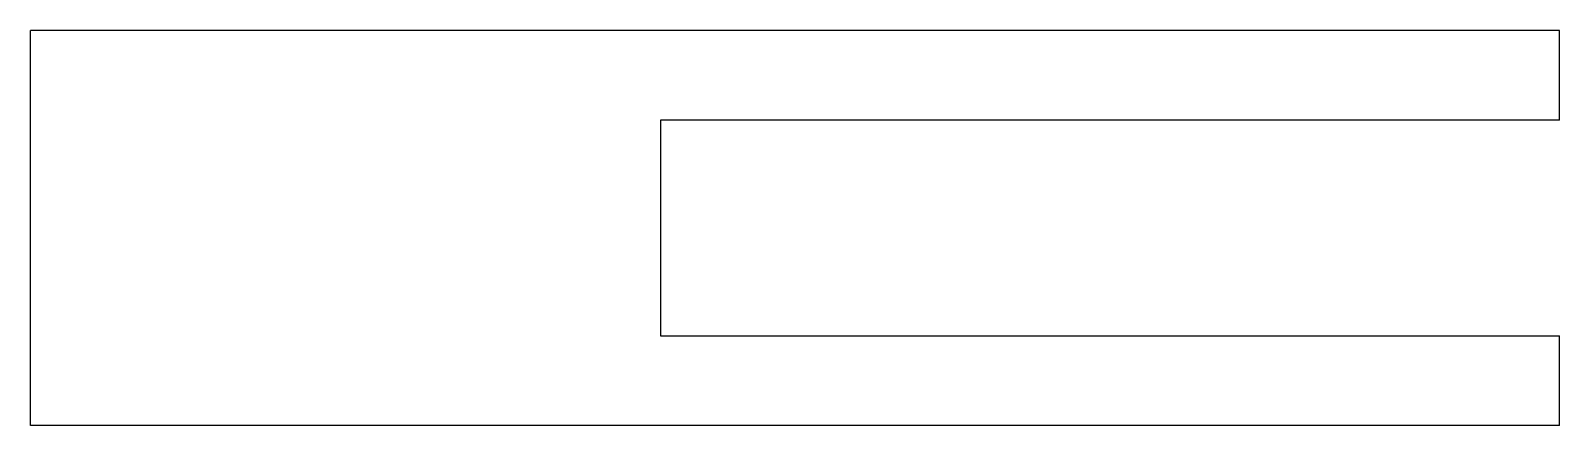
# Model space of a CAD drawing. Header units: metres. Extents: x -55.1 to 30.1, y -22 to 0.
import ezdxf

# ---------------------------------------------------------------- set-up
doc = ezdxf.new("R2010")
doc.units = ezdxf.units.M

msp = doc.modelspace()

# ---------------------------------------------------------------- linework, layer by layer
for points in [[(30.1, 0), (28.396, 0), (26.692, 0), (24.988, 0), (23.284, 0), (21.58, 0), (19.876, 0), (18.172, 0), (16.468, 0), (14.764, 0), (13.06, 0), (11.356, 0), (9.652, 0), (7.948, 0), (6.244, 0), (4.54, 0), (2.836, 0), (1.132, 0), (-0.572, 0), (-2.276, 0), (-3.98, 0), (-5.684, 0), (-7.388, 0), (-9.092, 0), (-10.796, 0), (-12.5, 0), (-14.204, 0), (-15.908, 0), (-17.612, 0), (-19.316, 0), (-21.02, 0), (-22.724, 0), (-24.428, 0), (-26.132, 0), (-27.836, 0), (-29.54, 0), (-31.244, 0), (-32.948, 0), (-34.652, 0), (-36.356, 0), (-38.06, 0), (-39.764, 0), (-41.468, 0), (-43.172, 0), (-44.876, 0), (-46.58, 0), (-48.284, 0), (-49.988, 0), (-51.692, 0), (-53.396, 0), (-55.1, 0)], [(-55.1, -22), (-55.1, -21.56), (-55.1, -21.12), (-55.1, -20.68), (-55.1, -20.24), (-55.1, -19.8), (-55.1, -19.36), (-55.1, -18.92), (-55.1, -18.48), (-55.1, -18.04), (-55.1, -17.6), (-55.1, -17.16), (-55.1, -16.72), (-55.1, -16.28), (-55.1, -15.84), (-55.1, -15.4), (-55.1, -14.96), (-55.1, -14.52), (-55.1, -14.08), (-55.1, -13.64), (-55.1, -13.2), (-55.1, -12.76), (-55.1, -12.32), (-55.1, -11.88), (-55.1, -11.44), (-55.1, -11), (-55.1, -10.56), (-55.1, -10.12), (-55.1, -9.68), (-55.1, -9.24), (-55.1, -8.8), (-55.1, -8.36), (-55.1, -7.92), (-55.1, -7.48), (-55.1, -7.04), (-55.1, -6.6), (-55.1, -6.16), (-55.1, -5.72), (-55.1, -5.28), (-55.1, -4.84), (-55.1, -4.4), (-55.1, -3.96), (-55.1, -3.52), (-55.1, -3.08), (-55.1, -2.64), (-55.1, -2.2), (-55.1, -1.76), (-55.1, -1.32), (-55.1, -0.88), (-55.1, -0.44), (-55.1, 0)], [(30.1, -5), (30.1, -4.9), (30.1, -4.8), (30.1, -4.7), (30.1, -4.6), (30.1, -4.5), (30.1, -4.4), (30.1, -4.3), (30.1, -4.2), (30.1, -4.1), (30.1, -4), (30.1, -3.9), (30.1, -3.8), (30.1, -3.7), (30.1, -3.6), (30.1, -3.5), (30.1, -3.4), (30.1, -3.3), (30.1, -3.2), (30.1, -3.1), (30.1, -3), (30.1, -2.9), (30.1, -2.8), (30.1, -2.7), (30.1, -2.6), (30.1, -2.5), (30.1, -2.4), (30.1, -2.3), (30.1, -2.2), (30.1, -2.1), (30.1, -2), (30.1, -1.9), (30.1, -1.8), (30.1, -1.7), (30.1, -1.6), (30.1, -1.5), (30.1, -1.4), (30.1, -1.3), (30.1, -1.2), (30.1, -1.1), (30.1, -1), (30.1, -0.9), (30.1, -0.8), (30.1, -0.7), (30.1, -0.6), (30.1, -0.5), (30.1, -0.4), (30.1, -0.3), (30.1, -0.2), (30.1, -0.1), (30.1, 0)], [(30.1, -5), (29.098, -5), (28.096, -5), (27.094, -5), (26.092, -5), (25.09, -5), (24.088, -5), (23.086, -5), (22.084, -5), (21.082, -5), (20.08, -5), (19.078, -5), (18.076, -5), (17.074, -5), (16.072, -5), (15.07, -5), (14.068, -5), (13.066, -5), (12.064, -5), (11.062, -5), (10.06, -5), (9.058, -5), (8.056, -5), (7.054, -5), (6.052, -5), (5.05, -5), (4.048, -5), (3.046, -5), (2.044, -5), (1.042, -5), (0.04, -5), (-0.962, -5), (-1.964, -5), (-2.966, -5), (-3.968, -5), (-4.97, -5), (-5.972, -5), (-6.974, -5), (-7.976, -5), (-8.978, -5), (-9.98, -5), (-10.982, -5), (-11.984, -5), (-12.986, -5), (-13.988, -5), (-14.99, -5), (-15.992, -5), (-16.994, -5), (-17.996, -5), (-18.998, -5), (-20, -5)], [(-20, -5), (-20, -5.24), (-20, -5.48), (-20, -5.72), (-20, -5.96), (-20, -6.2), (-20, -6.44), (-20, -6.68), (-20, -6.92), (-20, -7.16), (-20, -7.4), (-20, -7.64), (-20, -7.88), (-20, -8.12), (-20, -8.36), (-20, -8.6), (-20, -8.84), (-20, -9.08), (-20, -9.32), (-20, -9.56), (-20, -9.8), (-20, -10.04), (-20, -10.28), (-20, -10.52), (-20, -10.76), (-20, -11), (-20, -11.24), (-20, -11.48), (-20, -11.72), (-20, -11.96), (-20, -12.2), (-20, -12.44), (-20, -12.68), (-20, -12.92), (-20, -13.16), (-20, -13.4), (-20, -13.64), (-20, -13.88), (-20, -14.12), (-20, -14.36), (-20, -14.6), (-20, -14.84), (-20, -15.08), (-20, -15.32), (-20, -15.56), (-20, -15.8), (-20, -16.04), (-20, -16.28), (-20, -16.52), (-20, -16.76), (-20, -17)], [(-20, -17), (-18.998, -17), (-17.996, -17), (-16.994, -17), (-15.992, -17), (-14.99, -17), (-13.988, -17), (-12.986, -17), (-11.984, -17), (-10.982, -17), (-9.98, -17), (-8.978, -17), (-7.976, -17), (-6.974, -17), (-5.972, -17), (-4.97, -17), (-3.968, -17), (-2.966, -17), (-1.964, -17), (-0.962, -17), (0.04, -17), (1.042, -17), (2.044, -17), (3.046, -17), (4.048, -17), (5.05, -17), (6.052, -17), (7.054, -17), (8.056, -17), (9.058, -17), (10.06, -17), (11.062, -17), (12.064, -17), (13.066, -17), (14.068, -17), (15.07, -17), (16.072, -17), (17.074, -17), (18.076, -17), (19.078, -17), (20.08, -17), (21.082, -17), (22.084, -17), (23.086, -17), (24.088, -17), (25.09, -17), (26.092, -17), (27.094, -17), (28.096, -17), (29.098, -17), (30.1, -17)], [(30.1, -22), (30.1, -21.9), (30.1, -21.8), (30.1, -21.7), (30.1, -21.6), (30.1, -21.5), (30.1, -21.4), (30.1, -21.3), (30.1, -21.2), (30.1, -21.1), (30.1, -21), (30.1, -20.9), (30.1, -20.8), (30.1, -20.7), (30.1, -20.6), (30.1, -20.5), (30.1, -20.4), (30.1, -20.3), (30.1, -20.2), (30.1, -20.1), (30.1, -20), (30.1, -19.9), (30.1, -19.8), (30.1, -19.7), (30.1, -19.6), (30.1, -19.5), (30.1, -19.4), (30.1, -19.3), (30.1, -19.2), (30.1, -19.1), (30.1, -19), (30.1, -18.9), (30.1, -18.8), (30.1, -18.7), (30.1, -18.6), (30.1, -18.5), (30.1, -18.4), (30.1, -18.3), (30.1, -18.2), (30.1, -18.1), (30.1, -18), (30.1, -17.9), (30.1, -17.8), (30.1, -17.7), (30.1, -17.6), (30.1, -17.5), (30.1, -17.4), (30.1, -17.3), (30.1, -17.2), (30.1, -17.1), (30.1, -17)], [(30.1, -22), (28.396, -22), (26.692, -22), (24.988, -22), (23.284, -22), (21.58, -22), (19.876, -22), (18.172, -22), (16.468, -22), (14.764, -22), (13.06, -22), (11.356, -22), (9.652, -22), (7.948, -22), (6.244, -22), (4.54, -22), (2.836, -22), (1.132, -22), (-0.572, -22), (-2.276, -22), (-3.98, -22), (-5.684, -22), (-7.388, -22), (-9.092, -22), (-10.796, -22), (-12.5, -22), (-14.204, -22), (-15.908, -22), (-17.612, -22), (-19.316, -22), (-21.02, -22), (-22.724, -22), (-24.428, -22), (-26.132, -22), (-27.836, -22), (-29.54, -22), (-31.244, -22), (-32.948, -22), (-34.652, -22), (-36.356, -22), (-38.06, -22), (-39.764, -22), (-41.468, -22), (-43.172, -22), (-44.876, -22), (-46.58, -22), (-48.284, -22), (-49.988, -22), (-51.692, -22), (-53.396, -22), (-55.1, -22)]]:
    msp.add_lwpolyline(points)

doc.saveas('drawing.dxf')
